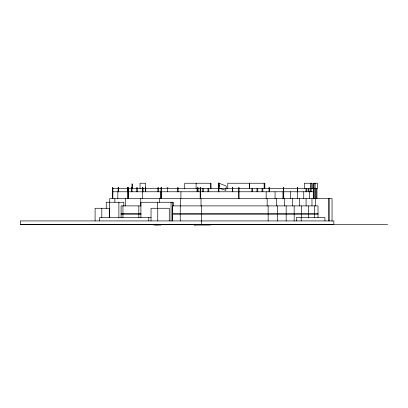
<?xml version="1.0" encoding="UTF-8"?>
<svg xmlns="http://www.w3.org/2000/svg" width="408" height="408" viewBox="0 0 408 408"><rect width="100%" height="100%" fill="white"/><g stroke="black" fill="none" stroke-linecap="round" stroke-linejoin="round"><path stroke-width="0.61" d="M20.4 224.329L333.856 224.329L333.856 220.927L20.4 220.927L20.4 224.329L387.6 224.329M118.539 187.445L118.157 187.445L118.152 191.791M127.663 187.445L128.255 187.445L128.265 198.619M145.442 187.445L145.733 187.445L145.738 191.806M161.379 187.445L161.002 187.445L160.992 198.619M166.887 187.445L167.265 187.445M167.708 187.445L168.086 187.445M232.346 187.445L232.723 187.445L232.728 191.806M112.868 188.613L317.47 188.613L317.47 183.233L313.41 183.233L313.41 188.613M112.868 191.775L313.477 191.775L313.477 198.619M141.051 205.897L121.084 205.897L121.084 217.566M121.084 213.415L141.051 213.415M172.589 213.415L318.016 213.415M121.084 214.205L141.051 214.205M172.589 214.205L318.016 214.205M151.103 217.566L99.572 217.566L99.572 220.927M332.046 221.197L332.046 198.619L109.691 198.619L109.691 202.868M329.215 198.619L329.215 220.927M328.506 198.619L328.506 220.927M324.931 220.927L324.931 217.566L296.31 217.566L296.31 220.927M318.016 217.566L318.016 205.897L172.589 205.897L172.589 220.927M316.965 188.613L316.965 198.64M316.144 188.613L316.144 198.64M315.323 188.613L315.394 205.897M315.129 183.233L315.129 188.613M314.543 188.613L314.543 198.64M314.517 205.897L314.517 217.566M314.033 183.233L314.033 188.613M313.675 198.619L313.675 187.445L313.288 187.445L313.283 198.619M312.237 188.613L312.237 183.233L304.307 183.233L304.307 188.613M311.982 198.619L311.982 205.897M311.222 183.233L311.171 191.745M310.641 183.233L310.641 188.613M310.386 188.613L310.386 191.745M309.448 191.775L309.448 198.619M308.953 188.613L308.953 191.745M308.412 205.897L308.412 217.566M308.168 188.613L308.168 191.745M306.74 188.613L306.74 191.745M306.077 198.619L306.077 205.897M305.949 188.613L305.949 191.745M303.746 191.775L303.746 198.619M301.604 205.897L301.604 217.566M301.191 217.566L301.191 220.927M299.498 198.619L299.498 205.897M297.697 191.806L297.697 187.445L297.31 187.445L297.305 191.806M297.386 191.775L297.386 198.619M294.168 205.897L294.168 220.927M292.301 198.619L292.301 205.897M290.435 191.775L290.435 198.619M286.171 205.897L286.171 220.927M284.565 198.619L284.565 205.897M283.718 198.619L283.718 187.445L283.33 187.445L283.325 198.619M282.963 191.775L282.963 198.619M277.69 205.897L277.69 220.927M276.369 198.619L276.369 205.897M275.043 191.775L275.043 198.619M269.433 191.806L269.433 187.445L269.045 187.445L269.04 191.806M268.143 205.897L268.143 220.927M267.158 198.619L267.158 205.897M266.169 191.775L266.169 198.619M264.843 188.613L264.843 183.233L249.645 183.233L249.645 188.613M264.399 183.233L264.399 188.613M264.144 183.233L264.144 188.613M262.839 188.613L262.839 191.745M262.053 188.613L262.053 191.745M257.764 188.613L257.764 191.745M256.979 188.613L256.979 191.745M252.69 188.613L252.69 191.745M251.904 188.613L251.904 191.745M249.533 188.613L249.533 183.233L227.771 183.233L227.771 188.613M239.068 198.619L239.068 187.445L238.685 187.445L238.675 198.619M232.336 187.445L232.336 191.806M218.892 191.867L218.892 182.957L218.469 182.957L218.469 191.867M210.921 188.613L210.921 183.233L184.732 183.233L184.732 188.613M210.824 183.233L210.824 188.613M210.436 224.329L210.436 225.043L194.325 225.043L194.325 224.329M208.789 188.613L208.789 191.745M208.004 188.613L208.004 191.745M203.311 188.613L203.311 191.745M202.526 188.613L202.526 191.745M201.47 205.897L201.47 220.927M201.333 220.927L201.333 224.094M201.022 198.619L201.022 205.897M200.578 198.619L200.573 187.445L200.185 187.445L200.18 198.619M197.962 191.724L197.962 187.364L197.574 187.364L197.569 191.724M197.834 188.613L197.834 191.745M197.049 188.613L197.049 191.745M196.121 183.233L196.121 188.613M195.111 224.329L195.111 225.043M194.56 224.094L194.56 225.043M180.923 191.775L180.923 198.619M180.581 198.619L180.581 205.897M180.244 205.897L180.244 220.927M178.102 191.806L178.102 187.445L177.715 187.445L177.709 191.806M173.349 205.897L173.349 202.261L140.908 202.261L140.908 217.566M172.36 202.261L172.36 220.927M171.064 202.261L171.064 220.927M169.269 220.927L169.269 208.274L151.036 208.274L151.036 220.927M167.591 188.613L167.591 191.775M161.384 187.445L161.384 198.619M160.864 224.329L160.864 225.043L153.862 225.043L153.862 224.329M160.778 191.775L160.778 198.619M159.599 198.619L159.599 202.261M158.294 191.806L158.294 187.445L157.906 187.445L157.901 191.806M157.748 208.274L157.748 220.927M157.478 202.261L157.478 208.381M156.927 224.329L156.927 225.043M156.009 224.094L156.009 225.043M148.798 217.566L148.798 220.927M145.62 188.613L145.62 183.233L140.031 183.233L140.031 188.613M145.345 188.068L145.345 191.806M142.938 188.068L142.938 191.791M142.8 191.806L142.8 187.445L142.417 187.445L142.412 191.806M142.708 191.775L142.708 198.619M142.545 188.068L142.545 191.791M140.775 198.619L140.775 205.897M138.842 205.897L138.842 217.566M137.195 191.806L137.195 187.445L136.808 187.445L136.802 191.806M132.309 188.613L132.309 183.865L131.973 183.865L131.973 188.613M132.029 191.806L132.029 187.445L131.641 187.445L131.636 191.806M128.051 187.445L128.036 198.619M127.872 187.445L127.872 198.619M127.658 187.445L127.658 191.791M125.496 198.619L125.496 205.897M123.838 205.897L123.838 202.261L106.253 202.261L106.253 208.483M122.951 205.897L122.951 217.566M118.881 202.261L118.881 217.566M118.544 187.445L118.544 191.791M117.841 191.775L117.841 198.619M114.872 198.619L114.872 202.261M112.868 198.619L112.883 187.445L112.496 187.445L112.491 198.619M109.528 202.261L109.528 217.566M109.278 217.566L109.278 208.274L95.095 208.274L95.095 220.927M101.811 208.274L101.811 217.566M219.397 185.869L218.969 188.057L225.94 190.434C225.185 188.929 227.2 187.196 225.874 185.854L218.892 183.192L219.397 185.869"/></g></svg>
